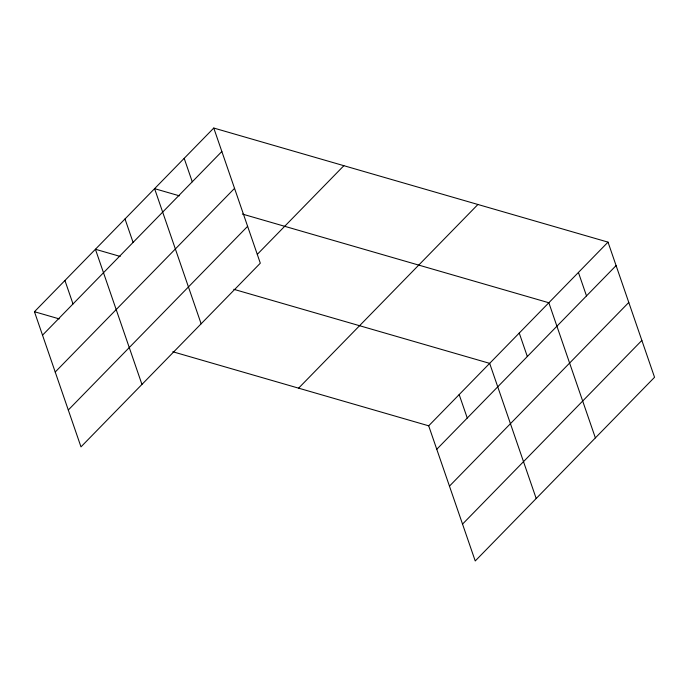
<?xml version="1.0" encoding="UTF-8"?>
<svg xmlns="http://www.w3.org/2000/svg" width="689" height="689" viewBox="0 0 689 689"><rect width="100%" height="100%" fill="white"/><g stroke="black" fill="none" stroke-linecap="round" stroke-linejoin="round"><path stroke-width="1.03" d="M213.771 128.042L260.313 263.189L80.983 446.868L34.45 311.721L213.771 128.042L608.017 242.132L654.55 377.279L475.229 560.958L428.687 425.811L172.801 351.752M42.529 335.173L221.849 151.494M55.215 372.034L234.544 188.355M68.297 410.007L247.618 226.328M257.324 254.336L343.871 165.687M298.595 388.165L477.916 204.487M428.687 425.811L608.017 242.132M436.766 449.271L616.095 265.592M449.461 486.133L628.781 302.454M462.534 524.105L641.855 340.426M179.381 195.822L154.594 188.657L201.136 323.804M242.364 214.055L548.84 302.747L595.374 437.894M120.205 256.437L95.418 249.263L141.951 384.41M233.769 289.302L489.664 363.361L536.197 498.509M34.45 311.721L59.228 318.886M578.424 272.439L586.503 295.9M519.248 333.054L527.326 356.514M459.175 394.59L467.254 418.042M184.187 158.349L192.265 181.801M125.01 218.956L133.089 242.416M64.938 280.492L73.008 303.952"/></g></svg>
